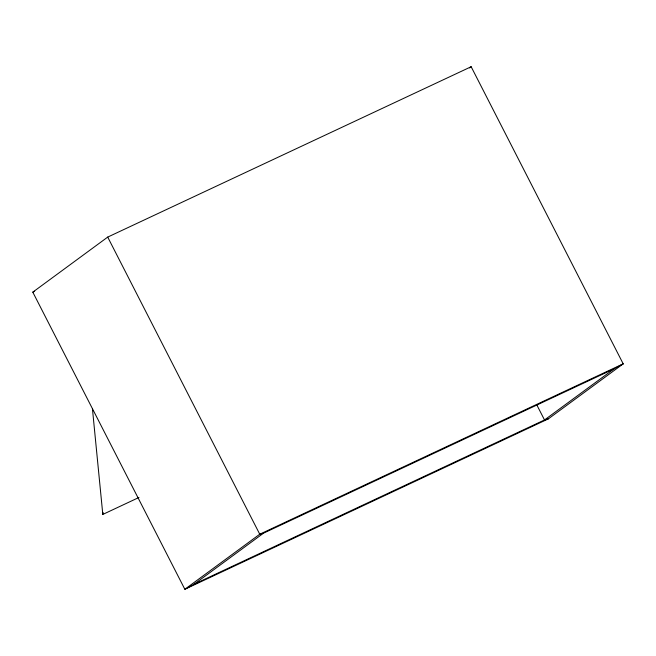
<?xml version="1.0" encoding="UTF-8"?>
<svg xmlns="http://www.w3.org/2000/svg" width="656" height="656" viewBox="0 0 656 656"><rect width="100%" height="100%" fill="white"/><g stroke="black" fill="none" stroke-linecap="round" stroke-linejoin="round"><path stroke-width="0.98" d="M138.965 497.469L102.812 514.427L103.025 512.434M32.8 292.15L107.707 237.095L471.156 66.723L623.2 363.85L548.293 418.905L184.844 589.277L32.8 292.15L34.653 291.28M469.507 67.929L471.156 66.723M194.02 584.258L263.532 533.164L614.024 368.869L623.2 363.85L259.751 534.222L184.844 589.277L194.02 584.258L544.513 419.963L548.293 418.905M614.024 368.869L544.513 419.963L536.575 404.449M263.532 533.164L259.751 534.222L107.707 237.095M92.43 408.672L102.812 514.427"/></g></svg>
